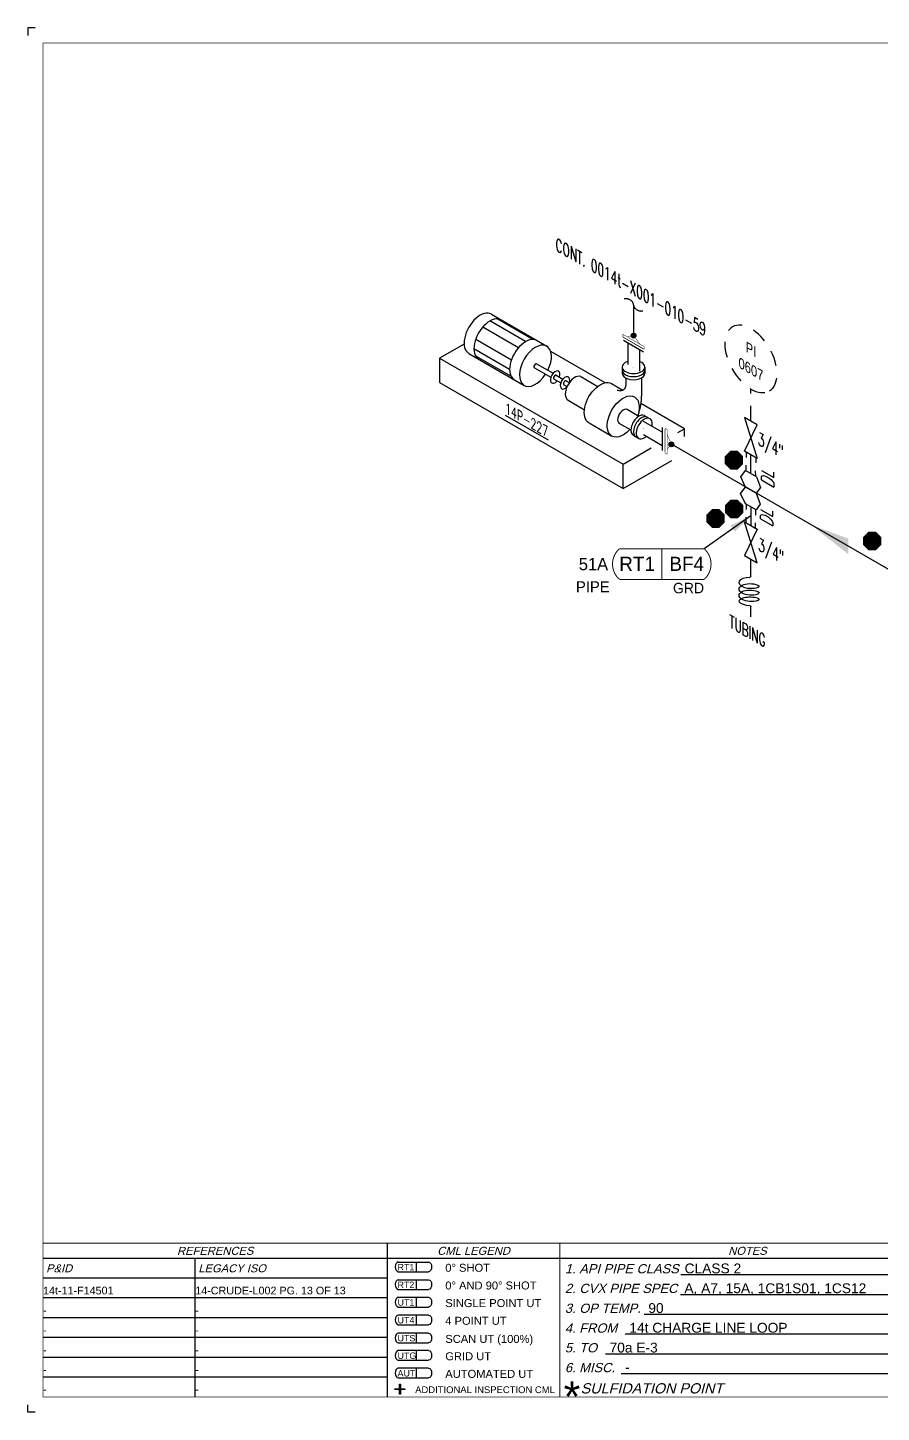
# Model space of a CAD drawing. Header units: inches. Extents: x 0.1 to 17.4, y 0.1 to 11.4.
# Drawn here: x 0.12 to 7.06, y 0.12 to 11.37 of the extents above; entities that cross this region are included whole.
import ezdxf
from ezdxf.enums import TextEntityAlignment as Align

# ---------------------------------------------------------------- set-up
doc = ezdxf.new("R2010")
doc.units = ezdxf.units.IN
doc.header["$MEASUREMENT"] = 0
doc.linetypes.add('HIDDEN2', pattern=[0.1875, 0.125, -0.0625])
for name, color, linetype in [('BORDER', 3, 'Continuous'), ('BORDERTEXT', 7, 'Continuous'), ('COMP', 1, 'Continuous'), ('Continuation', 7, 'Continuous'), ('DL', 20, 'Continuous'), ('EQUIP', 131, 'Continuous'), ('EQUIP-ANNO', 150, 'Continuous'), ('FITTINGS', 4, 'Continuous'), ('FLOW', 1, 'Continuous'), ('PART_PCML', 7, 'Continuous'), ('PART_SelectedCML_RT', 132, 'Continuous'), ('PIPE-ANNO', 150, 'HIDDEN2'), ('TEXT', 7, 'Continuous'), ('UNAS.PIPE', 251, 'Continuous'), ('Welds', 7, 'Continuous')]:
    doc.layers.add(name, color=color, linetype=linetype)
doc.layers.add('PIPE', color=7, linetype='Continuous', lineweight=30)
doc.styles.add('CMLPAS', font='')
doc.styles.add('FEASStandard', font='arial.ttf')
doc.styles.add('ISO30', font='simplex.shx', dxfattribs={"width": 0.85, "oblique": 30, "height": 0.075})
doc.styles.add('PART_Standard', font='romans', dxfattribs={"width": 0.8, "height": 0.09})
doc.styles.add('Richmond', font='arial.ttf')
doc.styles.add('SIMPLEX', font='ROMANS')
doc.styles.get("Standard").update_dxf_attribs({"font": 'arial.ttf'})
doc.styles.get('CMLPAS').set_extended_font_data('Cordia New')
doc.dimstyles.get("Standard").update_dxf_attribs({"dimtxt": 0.18, "dimasz": 0.18, "dimexe": 0.18, "dimexo": 0.0625, "dimgap": 0.09, "dimtad": 0, "dimtih": 1, "dimtoh": 1, "dimdec": 4, "dimzin": 0, "dimdsep": 46, "dimtxsty": 'Standard', "dimcen": 0.09, "dimadec": 0, "dimazin": 0, "dimtfac": 1, "dimtdec": 4, "dimtofl": 0, "dimtmove": 0, "dimatfit": 3, "dimfxl": 1, "dimtolj": 1, "dimtzin": 0, "dimarcsym": 0})

# ---------------------------------------------------------------- blocks, each defined once
blk = doc.blocks.new('Border')
h = blk.add_hatch(color=256)
h.dxf.hatch_style = 1
h.paths.add_polyline_path([(3.147, 0.317), (3.11, 0.317), (3.11, 0.31), (3.147, 0.31), (3.147, 0.273), (3.154, 0.273), (3.154, 0.31), (3.191, 0.31), (3.191, 0.317), (3.154, 0.317), (3.154, 0.354), (3.147, 0.354)])
blk.add_line((5.432, 1.244), (7.435, 1.244))
for points in [[(5.43, 1.083), (7.435, 1.083)], [(5.136, 0.922), (7.435, 0.922)], [(4.982, 0.762), (7.435, 0.762)], [(4.822, 0.601), (7.435, 0.601)], [(3.147, 0.317), (3.147, 0.354), (3.154, 0.354), (3.154, 0.317)], [(4.947, 0.44), (7.435, 0.44)], [(3.147, 0.31), (3.11, 0.31), (3.11, 0.317), (3.147, 0.317)], [(3.154, 0.31), (3.154, 0.273), (3.147, 0.273), (3.147, 0.31)], [(3.154, 0.317), (3.191, 0.317), (3.191, 0.31), (3.154, 0.31)]]:
    blk.add_lwpolyline(points)
at = {"layer": 'BORDER'}
for p, q in [((7.5, 1.375), (0.25, 1.375)), ((1.487, 0.25), (1.487, 1.375)), ((1.487, 1.214), (0.25, 1.214)), ((3.048, 1.214), (1.487, 1.214)), ((1.487, 1.054), (0.25, 1.054)), ((3.048, 1.054), (1.487, 1.054)), ((1.487, 0.893), (0.25, 0.893)), ((3.048, 0.893), (1.487, 0.893)), ((1.487, 0.732), (0.25, 0.732)), ((3.048, 0.732), (1.487, 0.732)), ((1.487, 0.571), (0.25, 0.571)), ((3.048, 0.571), (1.487, 0.571)), ((1.487, 0.411), (0.25, 0.411)), ((3.048, 0.411), (1.487, 0.411))]:
    blk.add_line(p, q, dxfattribs=at)
at = {"layer": 'BORDER', "const_width": 0.005}
blk.add_lwpolyline([(0.25, 0.25), (17.25, 0.25), (17.25, 11.25), (0.25, 11.25)], close=True, dxfattribs=at)
at = {"layer": 'BORDER', "const_width": 0.00833}
for points in [[(17.25, 1.5), (0.25, 1.5)], [(3.048, 0.25), (3.048, 1.5)], [(4.45, 0.25), (4.45, 1.5)]]:
    blk.add_lwpolyline(points, dxfattribs=at)
at = {"layer": 'BORDERTEXT', "color": 7, "linetype": 'Continuous'}
for p, q in [((3.137, 1.346), (3.383, 1.346)), ((3.137, 1.267), (3.383, 1.267)), ((3.137, 1.202), (3.383, 1.202)), ((3.137, 1.123), (3.383, 1.123))]:
    blk.add_line(p, q, dxfattribs=at)
at = {"layer": 'BORDERTEXT'}
for p, q in [((3.283, 1.346), (3.283, 1.267)), ((3.283, 1.202), (3.283, 1.123)), ((3.283, 1.059), (3.283, 0.98)), ((3.283, 1.059), (3.283, 0.98)), ((3.283, 0.915), (3.283, 0.836)), ((3.283, 0.915), (3.283, 0.836)), ((3.283, 0.768), (3.283, 0.689)), ((3.283, 0.768), (3.283, 0.689)), ((3.283, 0.626), (3.283, 0.548)), ((3.283, 0.626), (3.283, 0.548)), ((3.283, 0.483), (3.283, 0.405)), ((3.283, 0.483), (3.283, 0.405))]:
    blk.add_line(p, q, dxfattribs=at)
at = {"layer": 'BORDERTEXT', "color": 7}
for p, q in [((3.383, 1.059), (3.137, 1.059)), ((3.137, 0.98), (3.383, 0.98)), ((3.383, 0.915), (3.137, 0.915)), ((3.137, 0.836), (3.383, 0.836)), ((3.383, 0.768), (3.137, 0.768)), ((3.137, 0.689), (3.383, 0.689)), ((3.383, 0.626), (3.137, 0.626)), ((3.137, 0.548), (3.383, 0.548)), ((3.383, 0.483), (3.137, 0.483)), ((3.137, 0.405), (3.383, 0.405))]:
    blk.add_line(p, q, dxfattribs=at)
at = {"layer": 'BORDERTEXT'}
for centre in [(3.137, 1.307), (3.137, 1.163), (3.137, 1.02), (3.137, 0.876), (3.137, 0.729), (3.137, 0.587), (3.137, 0.444)]:
    blk.add_ellipse(centre, major_axis=(0, -0.0394), ratio=0.624439, start_param=3.141593, end_param=6.283185, dxfattribs=at)
at = {"layer": 'BORDERTEXT', "extrusion": (0, 0, -1)}
for centre in [(3.383, 1.307), (3.383, 1.163), (3.383, 1.02), (3.383, 0.876), (3.383, 0.729), (3.383, 0.587), (3.383, 0.444)]:
    blk.add_ellipse(centre, major_axis=(0, -0.0394), ratio=0.624439, start_param=3.141593, end_param=6.283185, dxfattribs=at)
at = {"layer": 'BORDERTEXT', "style": 'FEASStandard', "oblique": 15}
for s, p in [('REFERENCES', (1.649, 1.437)), ('CML LEGEND', (3.749, 1.437)), ('NOTES', (5.975, 1.437))]:
    blk.add_text(s, height=0.065, dxfattribs=at).set_placement(p, align=Align.MIDDLE)
for s, p in [('P&ID', (0.275, 1.295)), ('LEGACY ISO', (1.512, 1.295))]:
    blk.add_text(s, height=0.065, dxfattribs=at).set_placement(p, align=Align.MIDDLE_LEFT)
at = {"layer": 'BORDERTEXT', "style": 'FEASStandard'}
for s, height, p in [('RT1', 0.0518, (3.131, 1.279)), ('0%%D SHOT', 0.0648, (3.519, 1.267)), ('RT2', 0.0518, (3.131, 1.135)), ('0%%D AND 90%%D SHOT', 0.0648, (3.519, 1.123)), ('UT1', 0.0518, (3.131, 0.992)), ('SINGLE POINT UT', 0.0648, (3.519, 0.98)), ('4 POINT UT', 0.0648, (3.519, 0.836)), ('UT4', 0.0518, (3.131, 0.847)), ('UTS', 0.0518, (3.131, 0.701)), ('SCAN UT (100%%%)', 0.0648, (3.519, 0.689)), ('UTG', 0.0518, (3.131, 0.559)), ('GRID UT', 0.0648, (3.519, 0.548)), ('AUT', 0.0518, (3.131, 0.416)), ('AUTOMATED UT', 0.0648, (3.519, 0.405)), ('ADDITIONAL INSPECTION CML', 0.055, (3.274, 0.281))]:
    blk.add_text(s, height=height, dxfattribs=at).set_placement(p)
at = {"layer": 'BORDERTEXT', "style": 'FEASStandard', "oblique": 15}
for s, height, p in [('1. API PIPE CLASS', 0.075, (4.491, 1.254)), ('2. CVX PIPE SPEC', 0.075, (4.491, 1.094)), ('3. OP TEMP.', 0.075, (4.491, 0.933)), ('4. FROM ', 0.075, (4.491, 0.772)), ('5. TO ', 0.075, (4.491, 0.612)), ('6. MISC. ', 0.075, (4.491, 0.451)), ('SULFIDATION POINT', 0.08333, (4.619, 0.278))]:
    blk.add_text(s, height=height, dxfattribs=at).set_placement(p)
at = {"layer": 'BORDERTEXT', "insert": (4.481, 0.378), "char_height": 0.25, "attachment_point": 1, "style": 'FEASStandard'}
blk.add_mtext('*', dxfattribs=at)
blk = doc.blocks.new('BORDER TEXT')
at = {"layer": 'BORDERTEXT'}
for tag, p, height, style in [('API_PIPE_CLASS', (5.464, 1.254), 0.08, 'Richmond'), ('MATERIAL1', (12.263, 1.211), 0.08, 'Richmond'), ('P&ID_#1', (0.25, 1.083), 0.0625, 'FEASStandard'), ('LINE_#1', (1.487, 1.083), 0.0625, 'FEASStandard'), ('CVX_PIPE_SPEC', (5.462, 1.093), 0.08, 'Richmond'), ('OP_TEMP', (5.169, 0.932), 0.08, 'Richmond'), ('MATERIAL2', (12.263, 1.04), 0.08, 'Richmond'), ('P&ID_#2', (0.25, 0.922), 0.0625, 'FEASStandard'), ('LINE_#2', (1.487, 0.922), 0.0625, 'FEASStandard'), ('MATERIAL3', (12.263, 0.868), 0.08, 'Richmond'), ('P&ID_#3', (0.25, 0.762), 0.0625, 'FEASStandard'), ('LINE_#3', (1.487, 0.762), 0.0625, 'FEASStandard'), ('FROM', (5.015, 0.772), 0.08, 'Richmond'), ('TO', (4.854, 0.611), 0.08, 'Richmond'), ('MATERIAL4', (12.263, 0.696), 0.08, 'Richmond'), ('P&ID_#4', (0.25, 0.601), 0.0625, 'FEASStandard'), ('LINE_#4', (1.487, 0.601), 0.0625, 'FEASStandard'), ('MATERIAL5', (12.263, 0.525), 0.08, 'Richmond'), ('P&ID_#5', (0.25, 0.44), 0.0625, 'FEASStandard'), ('LINE_#5', (1.487, 0.44), 0.0625, 'FEASStandard'), ('MISC', (4.979, 0.451), 0.08, 'Richmond'), ('INSULATION', (12.928, 0.414), 0.0625, 'FEASStandard'), ('P&ID_#6', (0.25, 0.28), 0.0625, 'FEASStandard'), ('LINE_#6', (1.487, 0.28), 0.0625, 'FEASStandard'), ('PWHT', (12.928, 0.281), 0.0625, 'FEASStandard')]:
    blk.add_attdef(tag, p, '', height=height, dxfattribs=dict(at, style=style))
at = {"layer": 'BORDERTEXT', "style": 'FEASStandard'}
for tag, p in [('DR.BY', (11.075, 0.562)), ('DR.BY_DATE', (11.95, 0.562)), ('CHK_BY', (11.075, 0.354)), ('CHK._BY_DATE', (11.95, 0.354))]:
    blk.add_attdef(tag, text='', height=0.1, dxfattribs=at).set_placement(p, align=Align.MIDDLE_CENTER)
at = {"layer": 'BORDERTEXT', "style": 'PART_Standard', "width": 0.8}
for tag, p in [('PLANT_NUMBER', (13.938, 0.384)), ('SYSTEM_NUMBER', (14.812, 0.384)), ('CIRCUIT_NUMBER', (15.688, 0.384)), ('SHEET_NUMBER', (16.5, 0.384)), ('REVISION', (17.062, 0.384))]:
    blk.add_attdef(tag, text='', height=0.15, dxfattribs=at).set_placement(p, align=Align.MIDDLE_CENTER)
blk = doc.blocks.new('AM9A04')
at = {"linetype": 'Continuous', "const_width": 0.01}
blk.add_lwpolyline([(0, -0.289), (0, 0.289), (-0.05, 0.318), (-0.05, -0.26)], close=True, dxfattribs=at)
at = {"const_width": 0.01}
blk.add_lwpolyline([(-0.05, -0.144), (-0.15, 0.087), (-0.05, 0.202)], dxfattribs=at)
blk = doc.blocks.new('1_ARROW_FLOW_30')
at = {"color": 0, "linetype": 'ByBlock'}
blk.add_solid([(-0.15, -0.15), (0.15, 0.087), (-0.15, -0.023)], dxfattribs=at)
blk = doc.blocks.new('2_SOCKET_SINGLE_30')
at = {"color": 0, "linetype": 'ByBlock', "lineweight": -2}
for p, q in [((0, 0.063), (0.054, 0.094)), ((0, 0.063), (0, -0.063)), ((0, -0.063), (0.054, -0.031))]:
    blk.add_line(p, q, dxfattribs=at)
blk = doc.blocks.new('DL_Vert_30')
at = {"layer": 'DL', "style": 'ISO30', "oblique": 30, "width": 0.85}
blk.add_text('DL', height=0.1, rotation=90, dxfattribs=at).set_placement((0, 0))
blk = doc.blocks.new('1_Text_330')
at = {"layer": 'TEXT', "style": 'PART_Standard', "oblique": 330, "width": 0.8}
blk.add_attdef('3/4"', (0, 0), '', height=0.09, rotation=330, dxfattribs=at)
blk = doc.blocks.new('3-Loop')
at = {"layer": 'PIPE', "ltscale": 0.5}
for points in [[(-0.468, 0), (-0.386, 0)], [(-0.14, 0), (0, 0)]]:
    blk.add_lwpolyline(points, dxfattribs=at)
for centre, major_axis, ratio, start_param, end_param in [((-0.343, -0.001), (0.0023, -0.0946), 0.379153, 4.759988, 8.496899), ((-0.298, -0.002), (-0.0037, 0.0937), 0.498281, 0.882377, 5.362584), ((-0.246, -0.002), (-0.0037, 0.0937), 0.498281, 0.882377, 5.362568), ((-0.193, -0.002), (-0.0037, 0.0937), 0.498281, 0.882377, 4.632135)]:
    blk.add_ellipse(centre, major_axis=major_axis, ratio=ratio, start_param=start_param, end_param=end_param, dxfattribs=at)
at = {"layer": 'PIPE'}
for points in [[(-0.379, -0.006), (-0.379, 0), (-0.386, 0), (-0.386, 0)], [(-0.316, 0.057), (-0.327, 0.081), (-0.337, 0.056), (-0.337, 0.056)], [(-0.263, 0.057), (-0.274, 0.081), (-0.284, 0.056), (-0.284, 0.056)], [(-0.211, 0.057), (-0.221, 0.081), (-0.231, 0.056), (-0.231, 0.056)], [(-0.14, 0), (-0.146, 0), (-0.146, -0.007), (-0.146, -0.007)]]:
    blk.add_open_spline(points, degree=3, dxfattribs=at)
blk = doc.blocks.new('O-let 2')
at = {"layer": 'FITTINGS', "linetype": 'ByBlock'}
for p, q in [((11.097, 20.379), (11.136, 20.431)), ((11.136, 20.295), (11.097, 20.379)), ((11.224, 20.38), (11.136, 20.431)), ((11.224, 20.38), (11.257, 20.291)), ((11.223, 20.245), (11.136, 20.295)), ((11.257, 20.291), (11.223, 20.245))]:
    blk.add_line(p, q, dxfattribs=at)
blk = doc.blocks.new('1_ID-BUBBLE_INSTRUMENT_330')
at = {"color": 0, "linetype": 'ByBlock', "lineweight": -2, "extrusion": (0, 0, -1)}
blk.add_ellipse((0, 0), major_axis=(0.15, -0.26), ratio=0.57735, dxfattribs=at)
at = {"color": 0, "linetype": 'ByBlock', "lineweight": -2, "oblique": 330}
for tag, p in [('INST.TYPE', (0.019, 0.067)), ('NUM', (0.019, -0.094))]:
    blk.add_attdef(tag, text='', height=0.075, rotation=330, dxfattribs=at).set_placement(p, align=Align.MIDDLE_CENTER)
blk = doc.blocks.new('1_BREAK-PIPE_PIPE_00')
at = {"color": 0, "linetype": 'ByBlock', "lineweight": -2}
for centre, major_axis in [((0.03, -0.092), (0, 0.101)), ((-0.03, 0.092), (0, -0.101))]:
    blk.add_ellipse(centre, major_axis=major_axis, ratio=0.711978, start_param=0.427466, end_param=3.141593, dxfattribs=at)
blk = doc.blocks.new('1_Cont_330')
at = {"layer": 'Continuation', "style": 'PART_Standard', "oblique": 330, "width": 0.8}
blk.add_attdef('CONT.', (0, 0), '', height=0.09, rotation=330, dxfattribs=at)
blk = doc.blocks.new('PART_PCML')
blk.add_hatch(color=0).paths.add_polyline_path([(-0.07, -0.029), (-0.029, -0.07), (0.029, -0.07), (0.07, -0.029), (0.07, 0.029), (0.029, 0.07), (-0.029, 0.07), (-0.07, 0.029)])
at = {"color": 7, "const_width": 0.009}
blk.add_lwpolyline([(-0.07, 0.029), (-0.029, 0.07), (0.029, 0.07), (0.07, 0.029), (0.07, -0.029), (0.029, -0.07), (-0.029, -0.07), (-0.07, -0.029), (-0.07, 0.029), (-0.029, 0.07)], dxfattribs=at)
at = {"color": 18, "true_color": 0x000000}
blk.add_lwpolyline([(-0.029, 0.07), (-0.07, 0.029), (-0.07, -0.029), (-0.029, -0.07), (0.029, -0.07), (0.07, -0.029), (0.07, 0.029), (0.029, 0.07)], close=True, dxfattribs=at)
at = {"color": 7, "true_color": 0xffffff, "style": 'SIMPLEX', "width": 0.8, "flags": 1}
for tag, p in [('CIRCUIT', (-0.094, 0.089)), ('DM', (-0.053, -0.133)), ('TYPE', (-0.075, -0.204))]:
    blk.add_attdef(tag, p, '', height=0.0586, dxfattribs=at)
at = {"color": 7, "true_color": 0xffffff, "style": 'SIMPLEX', "width": 0.8}
blk.add_attdef('DMDISP', text='', height=0.0586, dxfattribs=at).set_placement((0, 0), align=Align.MIDDLE_CENTER)
blk = doc.blocks.new('CMLPAS')
at = {"const_width": 0.008}
blk.add_lwpolyline([(0.063, 0.125, 0.454441), (0.063, -0.125), (0.75, -0.125, 0.454441), (0.75, 0.125)], format="xyb", close=True, dxfattribs=at)
blk.add_lwpolyline([(0.406, -0.125), (0.406, 0.125)], dxfattribs=at)
at = {"style": 'CMLPAS', "flags": 1}
for tag, p in [('STATE', (0.75, 0.623)), ('DL', (0.75, 0.482)), ('CIRCUIT', (0.75, 0.341)), ('SUBSINTERVAL(MONTHS)', (-0.025, -0.335)), ('OLD_ID', (0.75, -0.337)), ('OLD_NDE', (0.75, -0.478)), ('OLD_ENTY', (0.741, -0.636)), ('SIZE', (0.747, -0.761)), ('SPEC', (0.747, -0.902)), ('JUSTIFY', (0.747, -1.043)), ('COMMENTS', (0.747, -1.185)), ('OLD_ASSET', (0.75, -1.326)), ('SCHED', (0.737, -1.469)), ('NOM_THICK', (0.752, -1.61)), ('CORR_ALLOW', (0.763, -1.745)), ('TML_STATUS', (0.772, -1.878)), ('FLOW_ORDER', (0.778, -2.13))]:
    blk.add_attdef(tag, text='', height=0.1, dxfattribs=at).set_placement(p, align=Align.MIDDLE_RIGHT)
at = {"style": 'CMLPAS'}
for tag, height, p in [('CHILD', 0.25, (0.75, 0.269)), ('###', 0.115, (0.75, 0.002)), ('ACCESS', 0.085, (0.75, -0.195))]:
    blk.add_attdef(tag, text='', height=height, dxfattribs=at).set_placement(p, align=Align.MIDDLE_RIGHT)
at = {"color": 152, "style": 'CMLPAS'}
for tag, height, p in [('SPECIAL', 0.085, (0.405, 0.19)), ('DM-TYPE', 0.1, (-0.03, 0)), ('COMP', 0.09, (-0.017, -0.185))]:
    blk.add_attdef(tag, text='', height=height, dxfattribs=at).set_placement(p, align=Align.MIDDLE_RIGHT)
at = {"style": 'CMLPAS'}
blk.add_attdef('NDE', text='', height=0.115, dxfattribs=at).set_placement((0.206, 0.002), align=Align.MIDDLE_CENTER)

msp = doc.modelspace()

# ---------------------------------------------------------------- linework, layer by layer
for p, q in [((0.125, 11.375), (0.125, 11.312)), ((0.187, 11.375), (0.125, 11.375)), ((0.125, 0.125), (0.125, 0.187)), ((0.187, 0.125), (0.125, 0.125))]:
    msp.add_line(p, q)
at = {"layer": 'EQUIP'}
for p, q in [((3.894, 9.047), (4.344, 8.787)), ((4.23, 8.842), (3.94, 9.009)), ((4.114, 8.775), (3.824, 8.942)), ((4.172, 8.824), (3.882, 8.992)), ((3.672, 8.804), (3.473, 8.689)), ((4.056, 8.674), (3.766, 8.842)), ((3.473, 8.689), (3.473, 8.493)), ((3.473, 8.689), (4.965, 7.828)), ((3.71, 8.729), (4.16, 8.469)), ((4.042, 8.599), (3.752, 8.767)), ((4.056, 8.54), (3.766, 8.707)), ((4.817, 8.489), (4.376, 8.744)), ((4.243, 8.612), (4.377, 8.535)), ((4.261, 8.644), (4.395, 8.567)), ((4.421, 8.552), (4.475, 8.52)), ((4.957, 8.618), (4.957, 8.568)), ((5.141, 8.618), (5.141, 8.568)), ((3.473, 8.493), (4.965, 7.631)), ((4.403, 8.52), (4.457, 8.489)), ((4.483, 8.474), (4.508, 8.459)), ((4.501, 8.505), (4.527, 8.491)), ((4.621, 8.542), (4.759, 8.461)), ((4.87, 8.483), (4.963, 8.43)), ((4.985, 8.53), (4.985, 8.468)), ((5.114, 8.53), (5.114, 8.468)), ((4.517, 8.348), (4.65, 8.271)), ((5.092, 8.217), (4.996, 8.273)), ((5.464, 8.116), (5.107, 8.322)), ((5.182, 8.197), (5.139, 8.222)), ((4.687, 8.165), (4.873, 8.057)), ((5.029, 8.105), (4.933, 8.16)), ((5.41, 8.085), (5.464, 8.116)), ((5.464, 8.053), (5.464, 8.116)), ((5.09, 8.038), (5.046, 8.063)), ((4.965, 7.828), (5.193, 7.96)), ((4.965, 7.631), (5.36, 7.859)), ((4.965, 7.631), (4.965, 7.828))]:
    msp.add_line(p, q, dxfattribs=at)
at = {"layer": 'EQUIP', "flags": 128}
for points in [[(4.985, 8.468), (4.984, 8.46), (4.982, 8.454), (4.981, 8.449), (4.979, 8.445), (4.977, 8.442), (4.976, 8.44), (4.974, 8.438), (4.972, 8.437), (4.971, 8.435), (4.969, 8.434), (4.968, 8.433), (4.966, 8.432), (4.965, 8.431), (4.964, 8.43), (4.962, 8.429), (4.961, 8.428), (4.959, 8.428), (4.957, 8.427), (4.955, 8.427), (4.954, 8.426), (4.952, 8.426), (4.95, 8.425), (4.948, 8.425), (4.946, 8.425), (4.944, 8.424), (4.941, 8.424), (4.939, 8.424), (4.936, 8.425), (4.932, 8.425), (4.928, 8.426), (4.923, 8.427), (4.917, 8.428)], [(5.114, 8.468), (5.114, 8.456), (5.114, 8.447), (5.113, 8.438), (5.113, 8.431), (5.113, 8.424), (5.113, 8.419), (5.113, 8.414), (5.113, 8.409), (5.113, 8.406), (5.113, 8.402), (5.113, 8.399), (5.113, 8.396), (5.113, 8.393), (5.113, 8.39), (5.113, 8.387), (5.113, 8.384), (5.113, 8.381), (5.112, 8.378), (5.112, 8.374), (5.112, 8.371), (5.112, 8.367), (5.112, 8.364), (5.112, 8.361), (5.111, 8.357), (5.111, 8.354), (5.111, 8.351), (5.111, 8.348), (5.11, 8.345), (5.11, 8.342), (5.11, 8.339), (5.109, 8.336), (5.109, 8.333), (5.109, 8.33), (5.108, 8.327), (5.108, 8.325), (5.107, 8.322), (5.107, 8.319), (5.107, 8.317), (5.106, 8.314), (5.106, 8.311), (5.105, 8.309), (5.105, 8.306), (5.105, 8.304), (5.104, 8.301), (5.104, 8.298), (5.103, 8.295), (5.103, 8.292), (5.102, 8.288), (5.101, 8.284), (5.1, 8.279), (5.098, 8.274), (5.097, 8.268), (5.095, 8.261), (5.092, 8.252), (5.089, 8.243), (5.086, 8.232)]]:
    msp.add_lwpolyline(points, dxfattribs=at)
at = {"layer": 'EQUIP'}
for centre, major_axis, start_param, end_param in [((3.802, 8.888), (0.092, 0.159), 0, 3.141593), ((3.882, 8.842), (0.092, 0.159), 0, 3.141593), ((4.172, 8.674), (0.092, 0.159), 0, 3.141593), ((4.252, 8.628), (0.092, 0.159), 4.812556, 10.895407), ((5.049, 8.618), (-0.0921, 0), 4.98728, 10.720684), ((4.252, 8.628), (0.0092, 0.0159), 0, 3.141593), ((4.412, 8.536), (0.0276, 0.0477), 5.052226, 10.655737), ((4.412, 8.536), (0.0092, 0.0159), 0, 3.141593), ((4.572, 8.443), (0.0551, 0.0955), 0.107078, 3.141593), ((5.049, 8.593), (-0.0921, 0), 6.282049, 9.424778), ((5.049, 8.568), (-0.0921, 0), 6.282049, 9.424778), ((4.492, 8.489), (0.0276, 0.0477), 5.052226, 10.632643), ((4.492, 8.489), (0.0092, 0.0159), 0, 3.141593), ((4.965, 8.216), (0.0322, 0.0559), 6.283185, 9.424778), ((5.093, 8.143), (0.0461, 0.0798), 6.283185, 9.424778), ((5.114, 8.13), (0.0461, 0.0798), 6.283185, 9.424778), ((5.136, 8.118), (0.0461, 0.0798), 4.987129, 10.720834)]:
    msp.add_ellipse(centre, major_axis=major_axis, ratio=0.57735, start_param=start_param, end_param=end_param, dxfattribs=at)
at = {"layer": 'EQUIP', "extrusion": (0, 0, -1)}
for centre, start_param, end_param in [((4.778, 8.324), 0, 3.141593), ((4.965, 8.216), 5.07104, 10.637012)]:
    msp.add_ellipse(centre, major_axis=(-0.092, -0.159), ratio=0.57735, start_param=start_param, end_param=end_param, dxfattribs=at)
at = {"layer": 'EQUIP'}
for p in [(5.049, 8.618), (5.049, 8.618), (5.136, 8.118)]:
    msp.add_point(p, dxfattribs=at)
at = {"layer": 'FITTINGS', "linetype": 'ByBlock'}
for p, q in [((5.951, 7.935), (6.054, 8.148)), ((6.003, 8.178), (5.952, 8.207)), ((5.952, 8.207), (6.054, 7.875)), ((6.054, 8.148), (6.003, 8.178)), ((6.054, 7.875), (5.951, 7.935)), ((6.053, 7.027), (5.95, 7.359)), ((5.95, 7.359), (6.053, 7.3)), ((6.053, 7.3), (5.951, 7.086)), ((5.951, 7.086), (6.002, 7.057)), ((6.002, 7.057), (6.053, 7.027))]:
    msp.add_line(p, q, dxfattribs=at)
at = {"layer": 'PIPE'}
msp.add_line((7.618, 6.685), (5.357, 7.99), dxfattribs=at)
at = {"layer": 'PIPE', "linetype": 'Continuous'}
for p, q in [((6.003, 7.753), (6.003, 7.905)), ((6.002, 7.482), (6.002, 7.33))]:
    msp.add_line(p, q, dxfattribs=at)
at = {"layer": 'PIPE-ANNO'}
msp.add_line((6.003, 8.178), (6.003, 8.438), dxfattribs=at)

# ---------------------------------------------------------------- block references
at = {"layer": 'BORDER'}
msp.add_blockref('Border', (0, 0), dxfattribs=at)
at = {"layer": 'BORDERTEXT'}
ref = msp.add_blockref('BORDER TEXT', (0, 0), dxfattribs=at)
ref.add_attrib('MISC', '-', (4.979, 0.451), dxfattribs={"height": 0.08, "style": 'Richmond'})
ref.add_attrib('TO', '70a E-3', (4.854, 0.611), dxfattribs={"height": 0.08, "style": 'Richmond'})
ref.add_attrib('FROM', '14t CHARGE LINE LOOP', (5.015, 0.772), dxfattribs={"height": 0.08, "style": 'Richmond'})
ref.add_attrib('OP_TEMP', '90', (5.169, 0.932), dxfattribs={"height": 0.08, "style": 'Richmond'})
ref.add_attrib('CVX_PIPE_SPEC', 'A, A7, 15A, 1CB1S01, 1CS12', (5.462, 1.093), dxfattribs={"height": 0.08, "style": 'Richmond'})
ref.add_attrib('API_PIPE_CLASS', 'CLASS 2', (5.464, 1.254), dxfattribs={"height": 0.08, "style": 'Richmond'})
ref.add_attrib('LINE_#6', '-', (1.487, 0.28), dxfattribs={"height": 0.0625, "style": 'FEASStandard'})
ref.add_attrib('LINE_#5', '-', (1.487, 0.44), dxfattribs={"height": 0.0625, "style": 'FEASStandard'})
ref.add_attrib('LINE_#4', '-', (1.487, 0.601), dxfattribs={"height": 0.0625, "style": 'FEASStandard'})
ref.add_attrib('LINE_#3', '-', (1.487, 0.762), dxfattribs={"height": 0.0625, "style": 'FEASStandard'})
ref.add_attrib('LINE_#2', '-', (1.487, 0.922), dxfattribs={"height": 0.0625, "style": 'FEASStandard'})
ref.add_attrib('LINE_#1', '14-CRUDE-L002 PG. 13 OF 13', (1.487, 1.083), dxfattribs={"height": 0.0625, "style": 'FEASStandard'})
ref.add_attrib('P&ID_#6', '-', (0.25, 0.28), dxfattribs={"height": 0.0625, "style": 'FEASStandard'})
ref.add_attrib('P&ID_#5', '-', (0.25, 0.44), dxfattribs={"height": 0.0625, "style": 'FEASStandard'})
ref.add_attrib('P&ID_#4', '-', (0.25, 0.601), dxfattribs={"height": 0.0625, "style": 'FEASStandard'})
ref.add_attrib('P&ID_#3', '-', (0.25, 0.762), dxfattribs={"height": 0.0625, "style": 'FEASStandard'})
ref.add_attrib('P&ID_#2', '-', (0.25, 0.922), dxfattribs={"height": 0.0625, "style": 'FEASStandard'})
ref.add_attrib('P&ID_#1', '14t-11-F14501', (0.25, 1.083), dxfattribs={"height": 0.0625, "style": 'FEASStandard'})
at = {"layer": 'DL'}
for p in [(6.19, 7.628), (6.18, 7.312)]:
    msp.add_blockref('DL_Vert_30', p, dxfattribs=at)
at = {"layer": 'FITTINGS'}
for p, xscale, yscale, zscale, rotation in [((6.003, 7.905), 0.713168504377533, 0.713168504377533, 0.713168504377533, 240.0047239548921), ((6.003, 7.753), 0.7131685043775329, 0.7131685043775329, 0.7131685043775329, 60.00472395489211), ((6.002, 7.482), 0.713168504377533, 0.713168504377533, 0.713168504377533, 240.0047239548921), ((6.002, 7.33), 0.7131685043775329, 0.7131685043775329, 0.7131685043775329, 60.00472395489211)]:
    msp.add_blockref('2_SOCKET_SINGLE_30', p, dxfattribs=dict(at, xscale=xscale, yscale=yscale, zscale=zscale, rotation=rotation))
for p in [(-5.177, -12.653), (-5.178, -12.788)]:
    msp.add_blockref('O-let 2', p, dxfattribs=at)
at = {"layer": 'FLOW', "xscale": -1}
msp.add_blockref('1_ARROW_FLOW_30', (6.644, 7.247), dxfattribs=at)
at = {"layer": 'PART_PCML', "color": 13}
for p in [(5.865, 7.861), (5.716, 7.387), (6.988, 7.204)]:
    msp.add_blockref('PART_PCML', p, dxfattribs=at).add_auto_attribs({'DMDISP': '85A'})
at = {"layer": 'PART_PCML', "color": 96}
msp.add_blockref('PART_PCML', (5.866, 7.464), dxfattribs=at).add_auto_attribs({'DMDISP': '51A'})
at = {"layer": 'PART_SelectedCML_RT'}
msp.add_blockref('CMLPAS', (4.872, 7.017), dxfattribs=at).add_auto_attribs({'###': 'BF4', 'NDE': 'RT1', 'DM-TYPE': '51A', 'COMP': 'PIPE', 'ACCESS': 'GRD'})
at = {"layer": 'PIPE', "ltscale": 0.5, "xscale": -1, "rotation": 270}
msp.add_blockref('3-Loop', (6.002, 7.057), dxfattribs=at)
at = {"layer": 'PIPE-ANNO', "xscale": 0.5000000000000001, "yscale": 0.5000000000000001, "zscale": 0.5000000000000001, "rotation": 239.9999999999994}
msp.add_blockref('1_BREAK-PIPE_PIPE_00', (5.049, 9.123), dxfattribs=at)
at = {"layer": 'PIPE-ANNO'}
msp.add_blockref('1_ID-BUBBLE_INSTRUMENT_330', (6.003, 8.684), dxfattribs=at).add_auto_attribs({'INST.TYPE': 'PI', 'NUM': '0607'})
at = {"layer": 'TEXT'}
for p, values in [((6.059, 7.99), {'3/4"': '3/4"'}), ((6.063, 7.132), {'3/4"': '3/4"'}), ((5.826, 6.506), {'3/4"': 'TUBING'})]:
    msp.add_blockref('1_Text_330', p, dxfattribs=at).add_auto_attribs(values)

# ---------------------------------------------------------------- texts
at = {"layer": 'EQUIP-ANNO', "style": 'ISO30', "oblique": 330, "width": 0.85}
msp.add_text('%%U14P-227', height=0.075, rotation=330, dxfattribs=at).set_placement((4.006, 8.245))

# ---------------------------------------------------------------- leaders
at = {"layer": 'PART_SelectedCML_RT'}
msp.add_leader([(6.002, 7.41), (5.623, 7.141)], dimstyle='Standard', dxfattribs=at)

# ---------------------------------------------------------------- next in the draw order: wipeouts: each hides what was drawn before it
for points, layer in [([(5.002, 8.638), (5.097, 8.583), (5.097, 8.759), (5.13, 8.739), (5.13, 8.767), (4.968, 8.86), (4.968, 8.833), (5.002, 8.814)], 'EQUIP'), ([(5.13, 8.066), (5.13, 8.176), (5.282, 8.088), (5.282, 8.127), (5.305, 8.113), (5.305, 7.926), (5.282, 7.939), (5.282, 7.978)], 'FITTINGS')]:
    msp.add_wipeout(points).dxf.layer = layer

# ---------------------------------------------------------------- next in the draw order: linework, layer by layer
at = {"layer": 'EQUIP', "linetype": 'ByBlock', "lineweight": -2}
for p, q in [((5.13, 8.767), (4.968, 8.86)), ((5.13, 8.739), (4.968, 8.833)), ((5.002, 8.814), (5.002, 8.638)), ((5.097, 8.759), (5.097, 8.583))]:
    msp.add_line(p, q, dxfattribs=at)
at = {"layer": 'FITTINGS', "linetype": 'ByBlock', "lineweight": -2}
for p, q in [((5.282, 8.088), (5.13, 8.176)), ((5.282, 8.127), (5.282, 7.939)), ((5.305, 8.113), (5.305, 7.926)), ((5.282, 7.978), (5.13, 8.066))]:
    msp.add_line(p, q, dxfattribs=at)

# ---------------------------------------------------------------- next in the draw order: wipeouts: each hides what was drawn before it
for points, layer in [([(5.357, 7.99), (5.323, 7.95), (5.323, 7.91), (5.305, 7.92), (5.305, 8.12), (5.323, 8.11), (5.323, 8.07)], 'COMP'), ([(5.049, 8.873), (4.997, 8.863), (4.963, 8.883), (4.963, 8.863), (5.136, 8.763), (5.136, 8.783), (5.101, 8.803)], 'UNAS.PIPE')]:
    msp.add_wipeout(points).dxf.layer = layer

# ---------------------------------------------------------------- next in the draw order: hatches: boundary and pattern name
at = {"layer": 'UNAS.PIPE'}
h = msp.add_hatch(color=256, dxfattribs=at)
h.dxf.hatch_style = 1
h.paths.add_polyline_path([(5.039, 8.857, -1), (5.059, 8.89, -1)])
at = {"layer": 'Welds'}
h = msp.add_hatch(color=256, dxfattribs=at)
h.dxf.hatch_style = 1
h.paths.add_polyline_path([(5.338, 7.99, 1), (5.377, 7.99, 1)])

# ---------------------------------------------------------------- next in the draw order: linework, layer by layer
at = {"layer": 'UNAS.PIPE'}
msp.add_line((5.049, 9.123), (5.049, 8.873), dxfattribs=at)
at = {"layer": 'UNAS.PIPE', "linetype": 'Continuous', "const_width": 0.00347}
msp.add_lwpolyline([(5.136, 8.763), (4.963, 8.863), (4.963, 8.883), (5.136, 8.783)], close=True, dxfattribs=at)
at = {"layer": 'UNAS.PIPE', "const_width": 0.00347}
msp.add_lwpolyline([(5.101, 8.803), (5.049, 8.873), (4.997, 8.863)], dxfattribs=at)
at = {"layer": 'UNAS.PIPE'}
msp.add_circle((5.049, 8.873), 0.0195, dxfattribs=at)
at = {"layer": 'Welds'}
msp.add_circle((5.357, 7.99), 0.0195, dxfattribs=at)

# ---------------------------------------------------------------- next in the draw order: block references
at = {"layer": 'COMP', "xscale": 0.3466300616258731, "yscale": 0.3466300616258731, "zscale": 0.3466300616258731, "rotation": 180}
msp.add_blockref('AM9A04', (5.305, 8.02), dxfattribs=at)
at = {"layer": 'PIPE'}
ref = msp.add_blockref('1_Cont_330', (6.13, 9.354), dxfattribs=at)
ref.add_attrib('CONT.', 'CONT. 0014t-X001-010-59', dxfattribs={"layer": 'Continuation', "height": 0.09, "rotation": 330, "style": 'PART_Standard', "oblique": 330, "width": 0.8}).set_placement((5.049, 9.254), align=Align.MIDDLE_CENTER)

doc.saveas('drawing.dxf')
